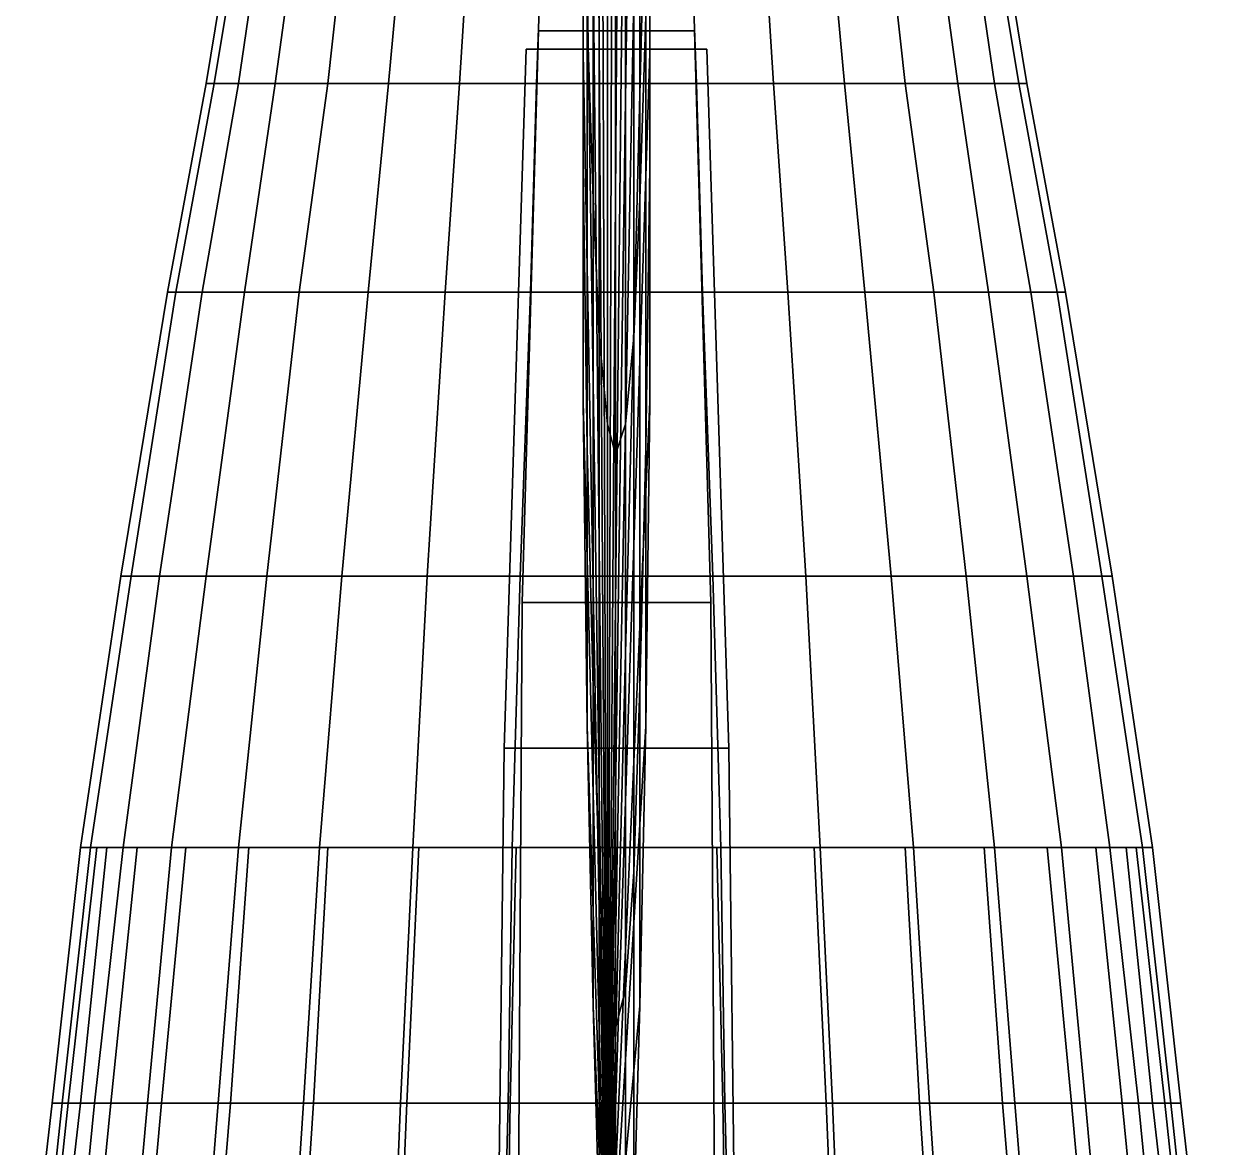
# Model space of a CAD drawing. Extents: x -1726 to 1721, y -2579 to 1769.
# Drawn here: x -292 to 293, y 444 to 998 of the extents above; entities that cross this region are included whole.
import ezdxf

# ---------------------------------------------------------------- set-up
doc = ezdxf.new("R2010")
doc.units = 0

msp = doc.modelspace()

# ---------------------------------------------------------------- linework, layer by layer
at = {"layer": '149059', "color": 1}
for points in [[(-4, 342, -658), (-4, 1626, -763), (0, 1649, -765), (-4, 342, -658)], [(-4, 342, -658), (0, 1649, -765), (5, 1626, -763), (-4, 342, -658)], [(-4, 342, -658), (-8, 1560, -758), (-4, 1626, -763), (-4, 342, -658)], [(-4, 342, -658), (5, 1626, -763), (9, 1560, -758), (-4, 342, -658)], [(-4, 342, -658), (-11, 1454, -749), (-8, 1560, -758), (-4, 342, -658)], [(-4, 342, -658), (9, 1560, -758), (12, 1454, -749), (-4, 342, -658)], [(-4, 342, -658), (-14, 1317, -738), (-11, 1454, -749), (-4, 342, -658)], [(-4, 342, -658), (12, 1454, -749), (15, 1317, -738), (-4, 342, -658)], [(-4, 342, -658), (-16, 1156, -725), (-14, 1317, -738), (-4, 342, -658)], [(-4, 342, -658), (15, 1317, -738), (17, 1156, -725), (-4, 342, -658)], [(-16, 1156, -725), (-16, 984, -710), (-16, 1076, -637), (-16, 1225, -645)], [(17, 984, -710), (17, 1156, -725), (17, 1225, -645), (17, 1076, -637)], [(-16, 1076, -637), (-16, 928, -628), (-16, 1106, -582), (-16, 1217, -587)], [(17, 928, -628), (17, 1076, -637), (17, 1217, -587), (17, 1106, -582)], [(-14, 1002, -578), (-11, 912, -574), (-11, 1141, -539), (-14, 1203, -539)], [(12, 912, -574), (15, 1002, -578), (15, 1203, -539), (12, 1141, -539)], [(-4, 342, -658), (-16, 984, -710), (-16, 1156, -725), (-4, 342, -658)], [(-4, 342, -658), (17, 1156, -725), (17, 984, -710), (-4, 342, -658)], [(-11, 912, -574), (-8, 844, -571), (-8, 1094, -539), (-11, 1141, -539)], [(9, 844, -571), (12, 912, -574), (12, 1141, -539), (9, 1094, -539)], [(-16, 928, -628), (-14, 789, -620), (-14, 1002, -578), (-16, 1106, -582)], [(15, 789, -620), (17, 928, -628), (17, 1106, -582), (15, 1002, -578)], [(-8, 844, -571), (-4, 801, -569), (-4, 1064, -539), (-8, 1094, -539)], [(5, 801, -569), (9, 844, -571), (9, 1094, -539), (5, 1064, -539)], [(-16, 984, -710), (-16, 812, -696), (-16, 928, -628), (-16, 1076, -637)], [(17, 812, -696), (17, 984, -710), (17, 1076, -637), (17, 928, -628)], [(-4, 801, -569), (0, 786, -568), (0, 1054, -539), (-4, 1064, -539)], [(0, 786, -568), (5, 801, -569), (5, 1064, -539), (0, 1054, -539)], [(-14, 789, -620), (-11, 671, -613), (-11, 912, -574), (-14, 1002, -578)], [(12, 671, -613), (15, 789, -620), (15, 1002, -578), (12, 912, -574)], [(-4, 342, -658), (-16, 812, -696), (-16, 984, -710), (-4, 342, -658)], [(-4, 342, -658), (17, 984, -710), (17, 812, -696), (-4, 342, -658)], [(-16, 812, -696), (-14, 652, -683), (-14, 789, -620), (-16, 928, -628)], [(15, 652, -683), (17, 812, -696), (17, 928, -628), (15, 789, -620)], [(-11, 671, -613), (-8, 580, -608), (-8, 844, -571), (-11, 912, -574)], [(9, 580, -608), (12, 671, -613), (12, 912, -574), (9, 844, -571)], [(-8, 580, -608), (-4, 522, -605), (-4, 801, -569), (-8, 844, -571)], [(5, 522, -605), (9, 580, -608), (9, 844, -571), (5, 801, -569)], [(-4, 342, -658), (-14, 652, -683), (-16, 812, -696), (-4, 342, -658)], [(-4, 342, -658), (17, 812, -696), (15, 652, -683), (-4, 342, -658)], [(-4, 522, -605), (0, 503, -604), (0, 786, -568), (-4, 801, -569)], [(0, 503, -604), (5, 522, -605), (5, 801, -569), (0, 786, -568)], [(-14, 652, -683), (-11, 514, -672), (-11, 671, -613), (-14, 789, -620)], [(12, 514, -672), (15, 652, -683), (15, 789, -620), (12, 671, -613)], [(-11, 514, -672), (-8, 409, -663), (-8, 580, -608), (-11, 671, -613)], [(9, 409, -663), (12, 514, -672), (12, 671, -613), (9, 580, -608)], [(-4, 342, -658), (-11, 514, -672), (-14, 652, -683), (-4, 342, -658)], [(-4, 342, -658), (15, 652, -683), (12, 514, -672), (-4, 342, -658)], [(-8, 409, -663), (-4, 342, -658), (-4, 522, -605), (-8, 580, -608)], [(5, 342, -658), (9, 409, -663), (9, 580, -608), (5, 522, -605)], [(-4, 342, -658), (0, 320, -656), (0, 503, -604), (-4, 522, -605)], [(0, 320, -656), (5, 342, -658), (5, 522, -605), (0, 503, -604)], [(-4, 342, -658), (-8, 409, -663), (-11, 514, -672), (-4, 342, -658)], [(-4, 342, -658), (12, 514, -672), (9, 409, -663), (-4, 342, -658)]]:
    msp.add_3dface(points, dxfattribs=at)
at = {"layer": '25695', "color": 1}
for points in [[(-38, 995, -1049), (39, 995, -1049), (47, 713, -1112), (-46, 713, -1112)], [(39, 995, -1028), (-38, 995, -1028), (-46, 713, -1087), (47, 713, -1087)], [(-38, 995, -1028), (-38, 995, -1049), (-46, 713, -1112), (-46, 713, -1087)], [(-38, 995, -1028), (39, 995, -1028), (39, 995, -1049), (-38, 995, -1049)], [(39, 995, -1049), (39, 995, -1028), (47, 713, -1087), (47, 713, -1112)], [(-46, 713, -1112), (47, 713, -1112), (49, 394, -1152), (-48, 394, -1152)], [(47, 713, -1087), (-46, 713, -1087), (-48, 394, -1125), (49, 394, -1125)], [(-46, 713, -1087), (-46, 713, -1112), (-48, 394, -1152), (-48, 394, -1125)], [(47, 713, -1112), (47, 713, -1087), (49, 394, -1125), (49, 394, -1152)]]:
    msp.add_3dface(points, dxfattribs=at)
at = {"layer": '272109', "color": 1}
for points in [[(-180, 1078, -813), (-184, 1078, -850), (-202, 969, -850), (-198, 969, -810)], [(-184, 1078, -850), (-180, 1078, -886), (-198, 969, -890), (-202, 969, -850)], [(-170, 1078, -778), (-180, 1078, -813), (-198, 969, -810), (-186, 969, -771)], [(-180, 1078, -886), (-170, 1078, -921), (-186, 969, -928), (-198, 969, -890)], [(-153, 1078, -746), (-170, 1078, -778), (-186, 969, -771), (-168, 969, -736)], [(-170, 1078, -921), (-153, 1078, -954), (-168, 969, -964), (-186, 969, -928)], [(-130, 1078, -718), (-153, 1078, -746), (-168, 969, -736), (-142, 969, -705)], [(-153, 1078, -954), (-130, 1078, -982), (-142, 969, -995), (-168, 969, -964)], [(-102, 1078, -694), (-130, 1078, -718), (-142, 969, -705), (-112, 969, -680)], [(-130, 1078, -982), (-102, 1078, -1005), (-112, 969, -1020), (-142, 969, -995)], [(-70, 1078, -677), (-102, 1078, -694), (-112, 969, -680), (-77, 969, -661)], [(-102, 1078, -1005), (-70, 1078, -1022), (-77, 969, -1039), (-112, 969, -1020)], [(-35, 1078, -667), (-70, 1078, -677), (-77, 969, -661), (-39, 969, -649)], [(-70, 1078, -1022), (-35, 1078, -1033), (-39, 969, -1051), (-77, 969, -1039)], [(0, 1078, -663), (-35, 1078, -667), (-39, 969, -649), (0, 969, -645)], [(-35, 1078, -1033), (0, 1078, -1037), (0, 969, -1055), (-39, 969, -1051)], [(0, 1078, -1037), (36, 1078, -1033), (40, 969, -1051), (0, 969, -1055)], [(36, 1078, -667), (0, 1078, -663), (0, 969, -645), (40, 969, -649)], [(36, 1078, -1033), (71, 1078, -1022), (78, 969, -1039), (40, 969, -1051)], [(71, 1078, -677), (36, 1078, -667), (40, 969, -649), (78, 969, -661)], [(71, 1078, -1022), (103, 1078, -1005), (113, 969, -1020), (78, 969, -1039)], [(103, 1078, -694), (71, 1078, -677), (78, 969, -661), (113, 969, -680)], [(103, 1078, -1005), (131, 1078, -982), (143, 969, -995), (113, 969, -1020)], [(131, 1078, -718), (103, 1078, -694), (113, 969, -680), (143, 969, -705)], [(131, 1078, -982), (154, 1078, -954), (169, 969, -964), (143, 969, -995)], [(154, 1078, -746), (131, 1078, -718), (143, 969, -705), (169, 969, -736)], [(154, 1078, -954), (171, 1078, -921), (187, 969, -928), (169, 969, -964)], [(171, 1078, -778), (154, 1078, -746), (169, 969, -736), (187, 969, -771)], [(171, 1078, -921), (181, 1078, -886), (199, 969, -890), (187, 969, -928)], [(181, 1078, -813), (171, 1078, -778), (187, 969, -771), (199, 969, -810)], [(181, 1078, -886), (185, 1078, -850), (203, 969, -850), (199, 969, -890)], [(185, 1078, -850), (181, 1078, -813), (199, 969, -810), (203, 969, -850)], [(-198, 969, -810), (-202, 969, -850), (-221, 866, -850), (-217, 866, -806)], [(-202, 969, -850), (-198, 969, -890), (-217, 866, -893), (-221, 866, -850)], [(-186, 969, -771), (-198, 969, -810), (-217, 866, -806), (-204, 866, -764)], [(-198, 969, -890), (-186, 969, -928), (-204, 866, -935), (-217, 866, -893)], [(-168, 969, -736), (-186, 969, -771), (-204, 866, -764), (-183, 866, -726)], [(-186, 969, -928), (-168, 969, -964), (-183, 866, -974), (-204, 866, -935)], [(-142, 969, -705), (-168, 969, -736), (-183, 866, -726), (-156, 866, -692)], [(-168, 969, -964), (-142, 969, -995), (-156, 866, -1007), (-183, 866, -974)], [(-112, 969, -680), (-142, 969, -705), (-156, 866, -692), (-122, 866, -664)], [(-142, 969, -995), (-112, 969, -1020), (-122, 866, -1035), (-156, 866, -1007)], [(-77, 969, -661), (-112, 969, -680), (-122, 866, -664), (-84, 866, -644)], [(-112, 969, -1020), (-77, 969, -1039), (-84, 866, -1056), (-122, 866, -1035)], [(-39, 969, -649), (-77, 969, -661), (-84, 866, -644), (-42, 866, -631)], [(-77, 969, -1039), (-39, 969, -1051), (-42, 866, -1069), (-84, 866, -1056)], [(0, 969, -645), (-39, 969, -649), (-42, 866, -631), (0, 866, -627)], [(-39, 969, -1051), (0, 969, -1055), (0, 866, -1073), (-42, 866, -1069)], [(0, 969, -1055), (40, 969, -1051), (43, 866, -1069), (0, 866, -1073)], [(40, 969, -649), (0, 969, -645), (0, 866, -627), (43, 866, -631)], [(40, 969, -1051), (78, 969, -1039), (85, 866, -1056), (43, 866, -1069)], [(78, 969, -661), (40, 969, -649), (43, 866, -631), (85, 866, -644)], [(78, 969, -1039), (113, 969, -1020), (123, 866, -1035), (85, 866, -1056)], [(113, 969, -680), (78, 969, -661), (85, 866, -644), (123, 866, -664)], [(113, 969, -1020), (143, 969, -995), (157, 866, -1007), (123, 866, -1035)], [(143, 969, -705), (113, 969, -680), (123, 866, -664), (157, 866, -692)], [(143, 969, -995), (169, 969, -964), (184, 866, -974), (157, 866, -1007)], [(169, 969, -736), (143, 969, -705), (157, 866, -692), (184, 866, -726)], [(169, 969, -964), (187, 969, -928), (205, 866, -935), (184, 866, -974)], [(187, 969, -771), (169, 969, -736), (184, 866, -726), (205, 866, -764)], [(187, 969, -928), (199, 969, -890), (218, 866, -893), (205, 866, -935)], [(199, 969, -810), (187, 969, -771), (205, 866, -764), (218, 866, -806)], [(199, 969, -890), (203, 969, -850), (222, 866, -850), (218, 866, -893)], [(203, 969, -850), (199, 969, -810), (218, 866, -806), (222, 866, -850)], [(-217, 866, -806), (-221, 866, -850), (-244, 726, -850), (-239, 726, -802)], [(-221, 866, -850), (-217, 866, -893), (-239, 726, -898), (-244, 726, -850)], [(-204, 866, -764), (-217, 866, -806), (-239, 726, -802), (-225, 726, -756)], [(-217, 866, -893), (-204, 866, -935), (-225, 726, -943), (-239, 726, -898)], [(-183, 866, -726), (-204, 866, -764), (-225, 726, -756), (-202, 726, -714)], [(-204, 866, -935), (-183, 866, -974), (-202, 726, -986), (-225, 726, -943)], [(-156, 866, -692), (-183, 866, -726), (-202, 726, -714), (-172, 726, -677)], [(-183, 866, -974), (-156, 866, -1007), (-172, 726, -1023), (-202, 726, -986)], [(-122, 866, -664), (-156, 866, -692), (-172, 726, -677), (-135, 726, -646)], [(-156, 866, -1007), (-122, 866, -1035), (-135, 726, -1053), (-172, 726, -1023)], [(-84, 866, -644), (-122, 866, -664), (-135, 726, -646), (-93, 726, -624)], [(-122, 866, -1035), (-84, 866, -1056), (-93, 726, -1076), (-135, 726, -1053)], [(-42, 866, -631), (-84, 866, -644), (-93, 726, -624), (-47, 726, -610)], [(-84, 866, -1056), (-42, 866, -1069), (-47, 726, -1090), (-93, 726, -1076)], [(0, 866, -627), (-42, 866, -631), (-47, 726, -610), (0, 726, -605)], [(-42, 866, -1069), (0, 866, -1073), (0, 726, -1094), (-47, 726, -1090)], [(0, 866, -1073), (43, 866, -1069), (48, 726, -1090), (0, 726, -1094)], [(43, 866, -631), (0, 866, -627), (0, 726, -605), (48, 726, -610)], [(43, 866, -1069), (85, 866, -1056), (94, 726, -1076), (48, 726, -1090)], [(85, 866, -644), (43, 866, -631), (48, 726, -610), (94, 726, -624)], [(85, 866, -1056), (123, 866, -1035), (136, 726, -1053), (94, 726, -1076)], [(123, 866, -664), (85, 866, -644), (94, 726, -624), (136, 726, -646)], [(123, 866, -1035), (157, 866, -1007), (173, 726, -1023), (136, 726, -1053)], [(157, 866, -692), (123, 866, -664), (136, 726, -646), (173, 726, -677)], [(157, 866, -1007), (184, 866, -974), (203, 726, -986), (173, 726, -1023)], [(184, 866, -726), (157, 866, -692), (173, 726, -677), (203, 726, -714)], [(184, 866, -974), (205, 866, -935), (226, 726, -943), (203, 726, -986)], [(205, 866, -764), (184, 866, -726), (203, 726, -714), (226, 726, -756)], [(205, 866, -935), (218, 866, -893), (240, 726, -898), (226, 726, -943)], [(218, 866, -806), (205, 866, -764), (226, 726, -756), (240, 726, -802)], [(218, 866, -893), (222, 866, -850), (245, 726, -850), (240, 726, -898)], [(222, 866, -850), (218, 866, -806), (240, 726, -802), (245, 726, -850)], [(-239, 726, -802), (-244, 726, -850), (-264, 592, -850), (-259, 592, -798)], [(-244, 726, -850), (-239, 726, -898), (-259, 592, -901), (-264, 592, -850)], [(-225, 726, -756), (-239, 726, -802), (-259, 592, -798), (-243, 592, -749)], [(-239, 726, -898), (-225, 726, -943), (-243, 592, -951), (-259, 592, -901)], [(-202, 726, -714), (-225, 726, -756), (-243, 592, -749), (-219, 592, -703)], [(-225, 726, -943), (-202, 726, -986), (-219, 592, -997), (-243, 592, -951)], [(-172, 726, -677), (-202, 726, -714), (-219, 592, -703), (-186, 592, -663)], [(-202, 726, -986), (-172, 726, -1023), (-186, 592, -1037), (-219, 592, -997)], [(-135, 726, -646), (-172, 726, -677), (-186, 592, -663), (-146, 592, -630)], [(-172, 726, -1023), (-135, 726, -1053), (-146, 592, -1070), (-186, 592, -1037)], [(-93, 726, -624), (-135, 726, -646), (-146, 592, -630), (-100, 592, -605)], [(-135, 726, -1053), (-93, 726, -1076), (-100, 592, -1094), (-146, 592, -1070)], [(-47, 726, -610), (-93, 726, -624), (-100, 592, -605), (-51, 592, -590)], [(-93, 726, -1076), (-47, 726, -1090), (-51, 592, -1109), (-100, 592, -1094)], [(0, 726, -605), (-47, 726, -610), (-51, 592, -590), (0, 592, -585)], [(-47, 726, -1090), (0, 726, -1094), (0, 592, -1114), (-51, 592, -1109)], [(0, 726, -1094), (48, 726, -1090), (52, 592, -1109), (0, 592, -1114)], [(48, 726, -610), (0, 726, -605), (0, 592, -585), (52, 592, -590)], [(48, 726, -1090), (94, 726, -1076), (101, 592, -1094), (52, 592, -1109)], [(94, 726, -624), (48, 726, -610), (52, 592, -590), (101, 592, -605)], [(94, 726, -1076), (136, 726, -1053), (147, 592, -1070), (101, 592, -1094)], [(136, 726, -646), (94, 726, -624), (101, 592, -605), (147, 592, -630)], [(136, 726, -1053), (173, 726, -1023), (187, 592, -1037), (147, 592, -1070)], [(173, 726, -677), (136, 726, -646), (147, 592, -630), (187, 592, -663)], [(173, 726, -1023), (203, 726, -986), (220, 592, -997), (187, 592, -1037)], [(203, 726, -714), (173, 726, -677), (187, 592, -663), (220, 592, -703)], [(203, 726, -986), (226, 726, -943), (244, 592, -951), (220, 592, -997)], [(226, 726, -756), (203, 726, -714), (220, 592, -703), (244, 592, -749)], [(226, 726, -943), (240, 726, -898), (260, 592, -901), (244, 592, -951)], [(240, 726, -802), (226, 726, -756), (244, 592, -749), (260, 592, -798)], [(240, 726, -898), (245, 726, -850), (265, 592, -850), (260, 592, -901)], [(245, 726, -850), (240, 726, -802), (260, 592, -798), (265, 592, -850)], [(-259, 592, -798), (-264, 592, -850), (-278, 466, -850), (-273, 466, -795)], [(-264, 592, -850), (-259, 592, -901), (-273, 466, -905), (-278, 466, -850)], [(-243, 592, -749), (-259, 592, -798), (-273, 466, -795), (-257, 466, -742)], [(-259, 592, -901), (-243, 592, -951), (-257, 466, -958), (-273, 466, -905)], [(-219, 592, -703), (-243, 592, -749), (-257, 466, -742), (-231, 466, -693)], [(-243, 592, -951), (-219, 592, -997), (-231, 466, -1006), (-257, 466, -958)], [(-186, 592, -663), (-219, 592, -703), (-231, 466, -693), (-196, 466, -651)], [(-219, 592, -997), (-186, 592, -1037), (-196, 466, -1049), (-231, 466, -1006)], [(-146, 592, -630), (-186, 592, -663), (-196, 466, -651), (-154, 466, -616)], [(-186, 592, -1037), (-146, 592, -1070), (-154, 466, -1084), (-196, 466, -1049)], [(-100, 592, -605), (-146, 592, -630), (-154, 466, -616), (-106, 466, -590)], [(-146, 592, -1070), (-100, 592, -1094), (-106, 466, -1110), (-154, 466, -1084)], [(-51, 592, -590), (-100, 592, -605), (-106, 466, -590), (-53, 466, -574)], [(-100, 592, -1094), (-51, 592, -1109), (-53, 466, -1126), (-106, 466, -1110)], [(0, 592, -585), (-51, 592, -590), (-53, 466, -574), (0, 466, -568)], [(-51, 592, -1109), (0, 592, -1114), (0, 466, -1132), (-53, 466, -1126)], [(0, 592, -1114), (52, 592, -1109), (54, 466, -1126), (0, 466, -1132)], [(52, 592, -590), (0, 592, -585), (0, 466, -568), (54, 466, -574)], [(52, 592, -1109), (101, 592, -1094), (107, 466, -1110), (54, 466, -1126)], [(101, 592, -605), (52, 592, -590), (54, 466, -574), (107, 466, -590)], [(101, 592, -1094), (147, 592, -1070), (155, 466, -1084), (107, 466, -1110)], [(147, 592, -630), (101, 592, -605), (107, 466, -590), (155, 466, -616)], [(147, 592, -1070), (187, 592, -1037), (197, 466, -1049), (155, 466, -1084)], [(187, 592, -663), (147, 592, -630), (155, 466, -616), (197, 466, -651)], [(187, 592, -1037), (220, 592, -997), (232, 466, -1006), (197, 466, -1049)], [(220, 592, -703), (187, 592, -663), (197, 466, -651), (232, 466, -693)], [(220, 592, -997), (244, 592, -951), (258, 466, -958), (232, 466, -1006)], [(244, 592, -749), (220, 592, -703), (232, 466, -693), (258, 466, -742)], [(244, 592, -951), (260, 592, -901), (274, 466, -905), (258, 466, -958)], [(260, 592, -798), (244, 592, -749), (258, 466, -742), (274, 466, -795)], [(260, 592, -901), (265, 592, -850), (279, 466, -850), (274, 466, -905)], [(265, 592, -850), (260, 592, -798), (274, 466, -795), (279, 466, -850)], [(-273, 466, -795), (-278, 466, -850), (-292, 344, -850), (-286, 344, -793)], [(-278, 466, -850), (-273, 466, -905), (-286, 344, -907), (-292, 344, -850)], [(-257, 466, -742), (-273, 466, -795), (-286, 344, -793), (-269, 344, -738)], [(-273, 466, -905), (-257, 466, -958), (-269, 344, -962), (-286, 344, -907)], [(-231, 466, -693), (-257, 466, -742), (-269, 344, -738), (-242, 344, -687)], [(-257, 466, -958), (-231, 466, -1006), (-242, 344, -1013), (-269, 344, -962)], [(-196, 466, -651), (-231, 466, -693), (-242, 344, -687), (-206, 344, -643)], [(-231, 466, -1006), (-196, 466, -1049), (-206, 344, -1057), (-242, 344, -1013)], [(-154, 466, -616), (-196, 466, -651), (-206, 344, -643), (-162, 344, -606)], [(-196, 466, -1049), (-154, 466, -1084), (-162, 344, -1093), (-206, 344, -1057)], [(-106, 466, -590), (-154, 466, -616), (-162, 344, -606), (-111, 344, -579)], [(-154, 466, -1084), (-106, 466, -1110), (-111, 344, -1120), (-162, 344, -1093)], [(-53, 466, -574), (-106, 466, -590), (-111, 344, -579), (-56, 344, -563)], [(-106, 466, -1110), (-53, 466, -1126), (-56, 344, -1137), (-111, 344, -1120)], [(0, 466, -568), (-53, 466, -574), (-56, 344, -563), (0, 344, -557)], [(-53, 466, -1126), (0, 466, -1132), (0, 344, -1143), (-56, 344, -1137)], [(0, 466, -1132), (54, 466, -1126), (57, 344, -1137), (0, 344, -1143)], [(54, 466, -574), (0, 466, -568), (0, 344, -557), (57, 344, -563)], [(54, 466, -1126), (107, 466, -1110), (112, 344, -1120), (57, 344, -1137)], [(107, 466, -590), (54, 466, -574), (57, 344, -563), (112, 344, -579)], [(107, 466, -1110), (155, 466, -1084), (163, 344, -1093), (112, 344, -1120)], [(155, 466, -616), (107, 466, -590), (112, 344, -579), (163, 344, -606)], [(155, 466, -1084), (197, 466, -1049), (207, 344, -1057), (163, 344, -1093)], [(197, 466, -651), (155, 466, -616), (163, 344, -606), (207, 344, -643)], [(197, 466, -1049), (232, 466, -1006), (243, 344, -1013), (207, 344, -1057)], [(232, 466, -693), (197, 466, -651), (207, 344, -643), (243, 344, -687)], [(232, 466, -1006), (258, 466, -958), (270, 344, -962), (243, 344, -1013)], [(258, 466, -742), (232, 466, -693), (243, 344, -687), (270, 344, -738)], [(258, 466, -958), (274, 466, -905), (287, 344, -907), (270, 344, -962)], [(274, 466, -795), (258, 466, -742), (270, 344, -738), (287, 344, -793)], [(274, 466, -905), (279, 466, -850), (293, 344, -850), (287, 344, -907)], [(279, 466, -850), (274, 466, -795), (287, 344, -793), (293, 344, -850)]]:
    msp.add_3dface(points, dxfattribs=at)
at = {"layer": '295117', "color": 1}
for points in [[(-264, 466, -797), (-270, 466, -850), (-256, 592, -850), (-251, 592, -800)], [(-270, 466, -850), (-264, 466, -903), (-251, 592, -900), (-256, 592, -850)], [(-249, 466, -745), (-264, 466, -797), (-251, 592, -800), (-236, 592, -752)], [(-264, 466, -903), (-249, 466, -954), (-236, 592, -948), (-251, 592, -900)], [(0, 592, -1107), (-251, 592, -800), (-256, 592, -850), (0, 592, -1107)], [(0, 592, -1107), (-256, 592, -850), (-251, 592, -900), (0, 592, -1107)], [(0, 592, -1107), (-236, 592, -752), (-251, 592, -800), (0, 592, -1107)], [(0, 592, -1107), (-251, 592, -900), (-236, 592, -948), (0, 592, -1107)], [(-224, 466, -698), (-249, 466, -745), (-236, 592, -752), (-212, 592, -707)], [(-249, 466, -954), (-224, 466, -1002), (-212, 592, -992), (-236, 592, -948)], [(0, 592, -1107), (-212, 592, -707), (-236, 592, -752), (0, 592, -1107)], [(0, 592, -1107), (-236, 592, -948), (-212, 592, -992), (0, 592, -1107)], [(-190, 466, -657), (-224, 466, -698), (-212, 592, -707), (-181, 592, -668)], [(-224, 466, -1002), (-190, 466, -1043), (-181, 592, -1031), (-212, 592, -992)], [(0, 592, -1107), (-181, 592, -668), (-212, 592, -707), (0, 592, -1107)], [(0, 592, -1107), (-212, 592, -992), (-181, 592, -1031), (0, 592, -1107)], [(-149, 466, -623), (-190, 466, -657), (-181, 592, -668), (-142, 592, -636)], [(-190, 466, -1043), (-149, 466, -1077), (-142, 592, -1063), (-181, 592, -1031)], [(0, 592, -1107), (-142, 592, -636), (-181, 592, -668), (0, 592, -1107)], [(0, 592, -1107), (-181, 592, -1031), (-142, 592, -1063), (0, 592, -1107)], [(-103, 466, -597), (-149, 466, -623), (-142, 592, -636), (-97, 592, -613)], [(-149, 466, -1077), (-103, 466, -1102), (-97, 592, -1087), (-142, 592, -1063)], [(0, 592, -1107), (-97, 592, -613), (-142, 592, -636), (0, 592, -1107)], [(0, 592, -1107), (-142, 592, -1063), (-97, 592, -1087), (0, 592, -1107)], [(-52, 466, -582), (-103, 466, -597), (-97, 592, -613), (-49, 592, -598)], [(-103, 466, -1102), (-52, 466, -1118), (-49, 592, -1102), (-97, 592, -1087)], [(0, 592, -1107), (-49, 592, -598), (-97, 592, -613), (0, 592, -1107)], [(0, 592, -1107), (-97, 592, -1087), (-49, 592, -1102), (0, 592, -1107)], [(0, 466, -576), (-52, 466, -582), (-49, 592, -598), (0, 592, -593)], [(-52, 466, -1118), (0, 466, -1123), (0, 592, -1107), (-49, 592, -1102)], [(0, 592, -1107), (0, 592, -593), (-49, 592, -598), (0, 592, -1107)], [(0, 466, -1123), (53, 466, -1118), (50, 592, -1102), (0, 592, -1107)], [(53, 466, -582), (0, 466, -576), (0, 592, -593), (50, 592, -598)], [(0, 592, -1107), (50, 592, -1102), (98, 592, -1087), (0, 592, -1107)], [(0, 592, -1107), (98, 592, -1087), (143, 592, -1063), (0, 592, -1107)], [(0, 592, -1107), (143, 592, -1063), (182, 592, -1031), (0, 592, -1107)], [(0, 592, -1107), (182, 592, -1031), (213, 592, -992), (0, 592, -1107)], [(0, 592, -1107), (213, 592, -992), (237, 592, -948), (0, 592, -1107)], [(0, 592, -1107), (237, 592, -948), (252, 592, -900), (0, 592, -1107)], [(0, 592, -1107), (252, 592, -900), (257, 592, -850), (0, 592, -1107)], [(0, 592, -1107), (257, 592, -850), (252, 592, -800), (0, 592, -1107)], [(0, 592, -1107), (252, 592, -800), (237, 592, -752), (0, 592, -1107)], [(0, 592, -1107), (237, 592, -752), (213, 592, -707), (0, 592, -1107)], [(0, 592, -1107), (213, 592, -707), (182, 592, -668), (0, 592, -1107)], [(0, 592, -1107), (182, 592, -668), (143, 592, -636), (0, 592, -1107)], [(0, 592, -1107), (143, 592, -636), (98, 592, -613), (0, 592, -1107)], [(0, 592, -1107), (98, 592, -613), (50, 592, -598), (0, 592, -1107)], [(0, 592, -1107), (50, 592, -598), (0, 592, -593), (0, 592, -1107)], [(53, 466, -1118), (104, 466, -1102), (98, 592, -1087), (50, 592, -1102)], [(104, 466, -597), (53, 466, -582), (50, 592, -598), (98, 592, -613)], [(104, 466, -1102), (150, 466, -1077), (143, 592, -1063), (98, 592, -1087)], [(150, 466, -623), (104, 466, -597), (98, 592, -613), (143, 592, -636)], [(150, 466, -1077), (191, 466, -1043), (182, 592, -1031), (143, 592, -1063)], [(191, 466, -657), (150, 466, -623), (143, 592, -636), (182, 592, -668)], [(191, 466, -1043), (225, 466, -1002), (213, 592, -992), (182, 592, -1031)], [(225, 466, -698), (191, 466, -657), (182, 592, -668), (213, 592, -707)], [(225, 466, -1002), (250, 466, -954), (237, 592, -948), (213, 592, -992)], [(250, 466, -745), (225, 466, -698), (213, 592, -707), (237, 592, -752)], [(250, 466, -954), (265, 466, -903), (252, 592, -900), (237, 592, -948)], [(265, 466, -797), (250, 466, -745), (237, 592, -752), (252, 592, -800)], [(265, 466, -903), (271, 466, -850), (257, 592, -850), (252, 592, -900)], [(271, 466, -850), (265, 466, -797), (252, 592, -800), (257, 592, -850)], [(-278, 344, -794), (-283, 344, -850), (-270, 466, -850), (-264, 466, -797)], [(-283, 344, -850), (-278, 344, -905), (-264, 466, -903), (-270, 466, -850)], [(-261, 344, -741), (-278, 344, -794), (-264, 466, -797), (-249, 466, -745)], [(-278, 344, -905), (-261, 344, -959), (-249, 466, -954), (-264, 466, -903)], [(-235, 344, -692), (-261, 344, -741), (-249, 466, -745), (-224, 466, -698)], [(-261, 344, -959), (-235, 344, -1008), (-224, 466, -1002), (-249, 466, -954)], [(-200, 344, -649), (-235, 344, -692), (-224, 466, -698), (-190, 466, -657)], [(-235, 344, -1008), (-200, 344, -1051), (-190, 466, -1043), (-224, 466, -1002)], [(-157, 344, -614), (-200, 344, -649), (-190, 466, -657), (-149, 466, -623)], [(-200, 344, -1051), (-157, 344, -1086), (-149, 466, -1077), (-190, 466, -1043)], [(-108, 344, -587), (-157, 344, -614), (-149, 466, -623), (-103, 466, -597)], [(-157, 344, -1086), (-108, 344, -1112), (-103, 466, -1102), (-149, 466, -1077)], [(-54, 344, -571), (-108, 344, -587), (-103, 466, -597), (-52, 466, -582)], [(-108, 344, -1112), (-54, 344, -1129), (-52, 466, -1118), (-103, 466, -1102)], [(0, 344, -566), (-54, 344, -571), (-52, 466, -582), (0, 466, -576)], [(-54, 344, -1129), (0, 344, -1134), (0, 466, -1123), (-52, 466, -1118)], [(0, 344, -1134), (55, 344, -1129), (53, 466, -1118), (0, 466, -1123)], [(55, 344, -571), (0, 344, -566), (0, 466, -576), (53, 466, -582)], [(55, 344, -1129), (109, 344, -1112), (104, 466, -1102), (53, 466, -1118)], [(109, 344, -587), (55, 344, -571), (53, 466, -582), (104, 466, -597)], [(109, 344, -1112), (158, 344, -1086), (150, 466, -1077), (104, 466, -1102)], [(158, 344, -614), (109, 344, -587), (104, 466, -597), (150, 466, -623)], [(158, 344, -1086), (201, 344, -1051), (191, 466, -1043), (150, 466, -1077)], [(201, 344, -649), (158, 344, -614), (150, 466, -623), (191, 466, -657)], [(201, 344, -1051), (236, 344, -1008), (225, 466, -1002), (191, 466, -1043)], [(236, 344, -692), (201, 344, -649), (191, 466, -657), (225, 466, -698)], [(236, 344, -1008), (262, 344, -959), (250, 466, -954), (225, 466, -1002)], [(262, 344, -741), (236, 344, -692), (225, 466, -698), (250, 466, -745)], [(262, 344, -959), (279, 344, -905), (265, 466, -903), (250, 466, -954)], [(279, 344, -794), (262, 344, -741), (250, 466, -745), (265, 466, -797)], [(279, 344, -905), (284, 344, -850), (271, 466, -850), (265, 466, -903)], [(284, 344, -850), (279, 344, -794), (265, 466, -797), (271, 466, -850)]]:
    msp.add_3dface(points, dxfattribs=at)
at = {"layer": '5179', "color": 1}
for points in [[(-55, 641, -579), (56, 641, -579), (45, 986, -654), (-44, 986, -654)], [(56, 641, -636), (-55, 641, -636), (-44, 986, -701), (45, 986, -701)], [(-55, 641, -636), (-55, 641, -579), (-44, 986, -654), (-44, 986, -701)], [(-44, 986, -654), (45, 986, -654), (45, 986, -701), (-44, 986, -701)], [(56, 641, -579), (56, 641, -636), (45, 986, -701), (45, 986, -654)], [(-58, 380, -542), (59, 380, -542), (56, 641, -579), (-55, 641, -579)], [(59, 380, -603), (-58, 380, -603), (-55, 641, -636), (56, 641, -636)], [(-58, 380, -603), (-58, 380, -542), (-55, 641, -579), (-55, 641, -636)], [(59, 380, -542), (59, 380, -603), (56, 641, -636), (56, 641, -579)]]:
    msp.add_3dface(points, dxfattribs=at)

doc.saveas('drawing.dxf')
